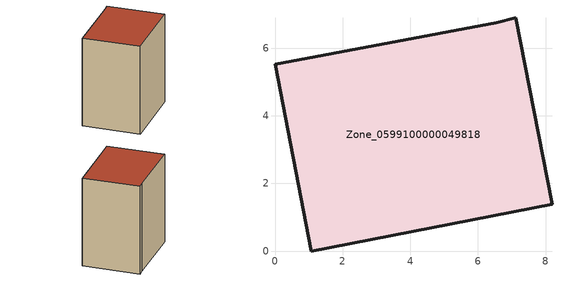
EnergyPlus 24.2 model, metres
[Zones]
Zone_0599100000049818
 floor ground (C_G): 7.12,6.9 8.19,1.38 1.07,0 0,5.53 6.55,6.75 z0
 wall outside (C_F): 1.07,0 8.19,1.38 7.12,6.9 6.55,6.75 0,5.53 1.07,0 z0:8.95
 roof outside (C_R): 8.19,1.38 7.12,6.9 6.55,6.75 0,5.53 1.07,0 z8.95
[BUILDING]
Pand.0599100000049818: North Axis=0; Terrain=City; Loads Convergence Tolerance Value=0.04; Temperature Convergence Tolerance Value=0.4; Solar Distribution=FullExterior; Maximum Number of Warmup Days=25; Minimum Number of Warmup Days=1
[Site:Location]
Rotterdam.The.Hague.AP_ZH_NLD Design_Conditions: Latitude=51.96; Longitude=4.45; Time Zone=1; Elevation=-4.5
[SITE:GROUNDTEMPERATURE:BUILDINGSURFACE]
18, 18, 18, 18, 18, 18, 18, 18, 18, 18, 18, 18
[MATERIAL] Thermal Absorptance=0.9; Solar Absorptance=0.7; Visible Absorptance=0.7
Name | Roughness | Thickness | Conductivity | Density | Specific Heat
G.TC.1946 | MediumSmooth | 0.15 | 1 | 540 | 1210
F.TC.1946 | Rough | 0.3 | 0.857143 | 1920 | 840
R.TC.1946 | MediumRough | 0.2 | 0.909091 | 1500 | 1000
[CONSTRUCTION]
C_G: G.TC.1946
C_F: F.TC.1946
C_R: R.TC.1946
[ZONE]
Zone_0599100000049818: Type=1; Multiplier=1; Ceiling Height=Autocalculate; Volume=Autocalculate; Floor Area=autocalculate; Part of Total Floor Area=Yes
[ZONEINFILTRATION:DESIGNFLOWRATE]
Infil_Zone_0599100000049818: Zone or ZoneList or Space or SpaceList=Zone_0599100000049818; Schedule=AlwaysOn; Design Flow Rate Calculation Method=Flow/Area; Flow Rate per Floor Area=0.003; Constant Term Coefficient=1; Temperature Term Coefficient=0; Velocity Term Coefficient=0; Velocity Squared Term Coefficient=0
[HVACTEMPLATE:ZONE:IDEALLOADSAIRSYSTEM]
Zone_0599100000049818: Maximum Heating Supply Air Temperature=50; Minimum Cooling Supply Air Temperature=13; Maximum Heating Supply Air Humidity Ratio=0.0156; Minimum Cooling Supply Air Humidity Ratio=0.0077; Heating Limit=NoLimit; Cooling Limit=NoLimit; Dehumidification Control Type=ConstantSensibleHeatRatio; Cooling Sensible Heat Ratio=0.7; Dehumidification Setpoint=60; Humidification Control Type=None; Humidification Setpoint=30; Outdoor Air Method=None; Outdoor Air Flow Rate per Person=0.00944; Outdoor Air Flow Rate per Zone Floor Area=0; Outdoor Air Flow Rate per Zone=0; Demand Controlled Ventilation Type=None; Outdoor Air Economizer Type=NoEconomizer; Heat Recovery Type=None; Sensible Heat Recovery Effectiveness=0.7; Latent Heat Recovery Effectiveness=0.65
[ZONECONTROL:THERMOSTAT]
ThermostatControl_Zone_0599100000049818: Zone or ZoneList=Zone_0599100000049818; Control Type Schedule=DualSetpointControlType; Control 1=Thermostat_Zone_0599100000049818; Temperature Difference Between Cutout And Setpoint=0
[THERMOSTATSETPOINT:DUALSETPOINT]
Thermostat_Zone_0599100000049818: Heating Setpoint Temperature Schedule=HeatingSetpoint_Zone_0599100000049818; Cooling Setpoint Temperature Schedule=CoolingSetpoint_Zone_0599100000049818
[SCHEDULE:COMPACT]
HeatingSetpoint_Zone_0599100000049818: Through: 12/31, For: AllDays, Until: 24:00, 21
CoolingSetpoint_Zone_0599100000049818: Through: 12/31, For: AllDays, Until: 24:00, 24
DualSetpointControlType: Through: 12/31, For: AllDays, Until: 24:00, 4
AlwaysOn: Through: 12/31, For: AllDays, Until: 24:00, 1
